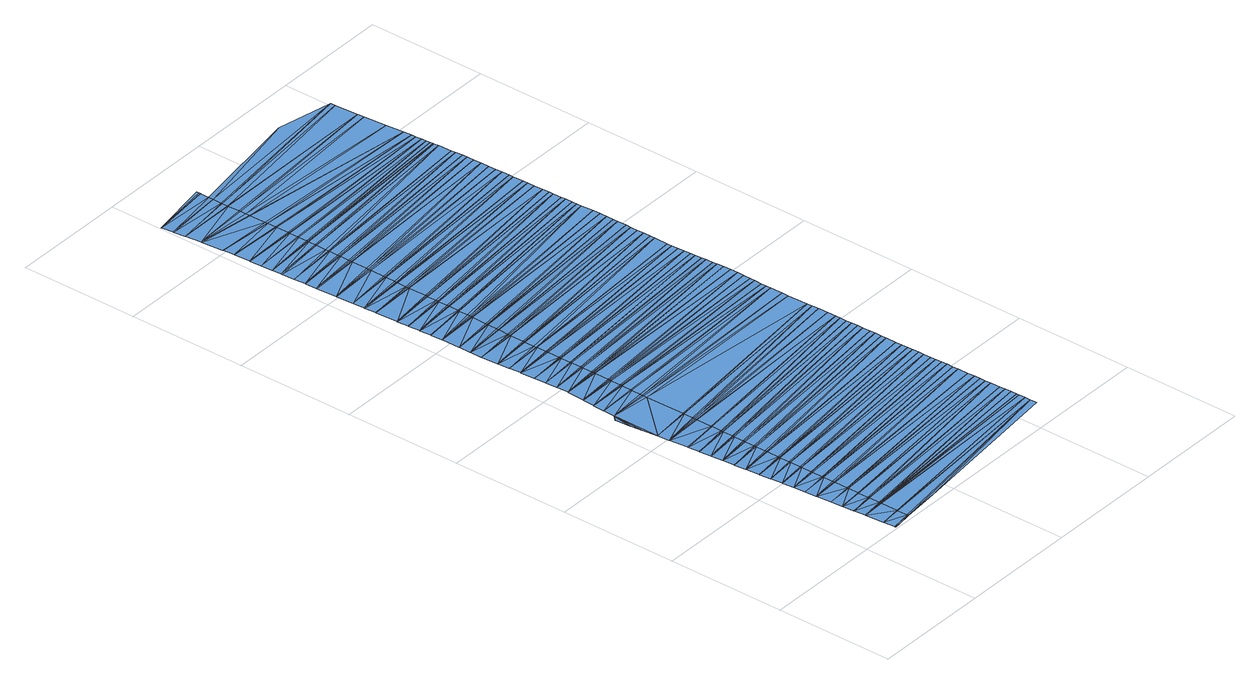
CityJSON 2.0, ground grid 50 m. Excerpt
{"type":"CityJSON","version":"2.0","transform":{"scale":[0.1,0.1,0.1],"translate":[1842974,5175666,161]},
"CityObjects":{
"waterbody1":{"type":"WaterBody","attributes":{"class":"unknow","usage":"unknow"},"geometry":[{"type":"MultiSurface","lod":"3","boundaries":[[[0,1,2]],[[3,0,2]],[[4,3,5]],[[3,2,6]],[[7,4,8]],[[9,7,10]],[[3,6,5]],[[2,11,6]],[[4,5,12]],[[13,9,14]],[[4,12,8]],[[7,8,10]],[[15,13,16]],[[17,15,18]],[[19,17,20]],[[9,10,21]],[[9,21,14]],[[13,14,22]],[[13,22,23]],[[13,23,24]],[[13,24,16]],[[25,19,26]],[[15,16,27]],[[28,25,29]],[[15,27,18]],[[17,18,30]],[[31,28,32]],[[17,30,20]],[[33,31,34]],[[35,19,20]],[[19,35,26]],[[25,26,36]],[[37,33,38]],[[25,36,29]],[[32,28,29]],[[39,37,40]],[[31,32,41]],[[31,41,34]],[[42,39,43]],[[44,42,45]],[[33,34,46]],[[47,44,48]],[[33,46,38]],[[37,38,49]],[[37,49,50]],[[6,11,51]],[[37,50,40]],[[52,47,53]],[[54,52,55]],[[39,40,43]],[[42,43,56]],[[42,56,45]],[[57,54,58]],[[59,57,60]],[[44,45,61]],[[44,61,48]],[[47,48,62]],[[47,62,63]],[[64,59,65]],[[47,63,53]],[[66,64,67]],[[68,66,69]],[[52,53,55]],[[54,55,70]],[[54,70,71]],[[54,71,58]],[[72,68,73]],[[60,57,58]],[[59,60,74]],[[59,74,75]],[[65,59,75]],[[76,72,77]],[[78,76,79]],[[80,78,81]],[[64,65,67]],[[66,67,82]],[[66,82,69]],[[83,80,84]],[[68,69,85]],[[68,85,73]],[[72,73,86]],[[87,83,88]],[[72,86,89]],[[90,87,91]],[[72,89,77]],[[92,93,94]],[[76,77,79]],[[95,92,94]],[[96,90,97]],[[78,79,98]],[[78,98,81]],[[99,95,94]],[[100,96,101]],[[102,99,94]],[[103,100,104]],[[105,102,106]],[[80,81,107]],[[108,105,106]],[[80,107,84]],[[83,84,109]],[[106,102,94]],[[83,109,110]],[[111,103,112]],[[113,111,114]],[[83,110,88]],[[87,88,91]],[[90,91,115]],[[90,115,116]],[[117,113,118]],[[90,116,97]],[[96,97,101]],[[100,101,119]],[[100,119,104]],[[120,117,121]],[[93,120,122]],[[103,104,123]],[[103,123,112]],[[111,112,114]],[[113,114,124]],[[113,124,118]],[[117,118,125]],[[117,125,126]],[[117,126,127]],[[117,127,121]],[[94,93,128]],[[120,121,122]],[[93,122,129]],[[93,129,128]],[[130,94,131]],[[132,130,133]],[[134,132,135]],[[136,134,137]],[[94,128,138]],[[94,138,139]],[[94,139,140]],[[141,136,142]],[[143,141,144]],[[94,140,131]],[[130,131,133]],[[132,133,145]],[[132,145,135]],[[146,143,147]],[[134,135,137]],[[136,137,148]],[[149,146,150]],[[136,148,151]],[[136,151,142]],[[152,149,153]],[[141,142,144]],[[143,144,154]],[[155,152,156]],[[143,154,157]],[[143,157,158]],[[159,155,160]],[[143,158,147]],[[161,159,162]],[[146,147,150]],[[163,149,150]],[[164,161,165]],[[149,163,166]],[[149,166,167]],[[168,164,169]],[[153,149,167]],[[170,168,171]],[[152,153,156]],[[155,156,172]],[[155,172,173]],[[174,170,175]],[[155,173,160]],[[159,160,162]],[[161,162,176]],[[161,176,177]],[[178,174,179]],[[180,178,181]],[[161,177,165]],[[182,180,183]],[[164,165,169]],[[168,169,184]],[[168,184,171]],[[5,6,185]],[[186,182,187]],[[12,5,185]],[[8,12,185]],[[10,8,188]],[[170,171,189]],[[170,189,175]],[[21,10,188]],[[174,175,190]],[[191,186,192]],[[174,190,193]],[[14,21,188]],[[194,191,195]],[[174,193,179]],[[22,14,196]],[[197,194,198]],[[23,22,199]],[[178,179,181]],[[180,181,200]],[[24,23,201]],[[180,200,183]],[[16,24,202]],[[203,197,204]],[[27,16,202]],[[6,51,185]],[[18,27,202]],[[182,183,205]],[[30,18,206]],[[182,205,187]],[[186,187,207]],[[208,203,209]],[[186,207,210]],[[211,208,212]],[[20,30,213]],[[35,20,213]],[[186,210,192]],[[26,35,213]],[[36,26,214]],[[215,211,216]],[[195,191,192]],[[29,36,214]],[[194,195,217]],[[198,194,217]],[[32,29,214]],[[218,215,219]],[[41,32,220]],[[34,41,221]],[[197,198,222]],[[197,222,204]],[[46,34,221]],[[203,204,223]],[[203,223,224]],[[225,218,226]],[[38,46,221]],[[227,225,228]],[[203,224,209]],[[229,227,230]],[[49,38,231]],[[208,209,212]],[[211,212,232]],[[50,49,233]],[[211,232,234]],[[235,229,236]],[[40,50,233]],[[43,40,233]],[[211,234,216]],[[56,43,237]],[[238,235,239]],[[45,56,240]],[[241,238,242]],[[61,45,240]],[[215,216,219]],[[243,241,244]],[[218,219,245]],[[48,61,240]],[[218,245,246]],[[218,246,247]],[[62,48,248]],[[226,218,247]],[[63,62,249]],[[250,243,251]],[[53,63,249]],[[55,53,249]],[[225,226,228]],[[227,228,230]],[[70,55,252]],[[71,70,253]],[[229,230,254]],[[255,250,256]],[[58,71,253]],[[229,254,236]],[[257,235,236]],[[60,58,253]],[[235,257,258]],[[259,255,260]],[[74,60,261]],[[235,258,239]],[[262,259,263]],[[75,74,264]],[[65,75,264]],[[238,239,242]],[[241,242,265]],[[67,65,264]],[[244,241,265]],[[266,262,267]],[[82,67,268]],[[69,82,269]],[[243,244,270]],[[85,69,269]],[[243,270,251]],[[271,266,272]],[[250,251,273]],[[250,273,274]],[[73,85,269]],[[275,271,276]],[[86,73,277]],[[89,86,278]],[[250,274,256]],[[77,89,278]],[[279,275,280]],[[79,77,278]],[[281,279,282]],[[98,79,283]],[[255,256,260]],[[259,260,284]],[[81,98,285]],[[259,284,263]],[[107,81,285]],[[84,107,285]],[[262,263,286]],[[109,84,287]],[[262,286,267]],[[288,281,289]],[[266,267,290]],[[266,290,291]],[[110,109,292]],[[293,288,294]],[[88,110,292]],[[266,291,272]],[[91,88,292]],[[188,8,185]],[[115,91,295]],[[271,272,276]],[[275,276,296]],[[275,296,297]],[[298,293,299]],[[116,115,300]],[[301,298,302]],[[97,116,300]],[[196,14,188]],[[101,97,300]],[[275,297,280]],[[199,22,196]],[[119,101,303]],[[201,23,199]],[[304,301,305]],[[104,119,306]],[[307,304,308]],[[282,279,280]],[[123,104,306]],[[281,282,309]],[[202,24,201]],[[281,309,310]],[[311,281,310]],[[112,123,306]],[[312,307,313]],[[114,112,314]],[[185,51,315]],[[289,281,311]],[[206,18,202]],[[124,114,314]],[[316,312,317]],[[213,30,206]],[[118,124,314]],[[125,118,318]],[[319,316,320]],[[288,289,294]],[[321,319,322]],[[293,294,323]],[[214,26,213]],[[293,323,324]],[[126,125,325]],[[293,324,299]],[[127,126,326]],[[327,321,328]],[[220,32,214]],[[121,127,326]],[[329,327,330]],[[298,299,302]],[[122,121,326]],[[301,302,331]],[[221,41,220]],[[301,331,332]],[[129,122,333]],[[334,329,335]],[[301,332,305]],[[231,38,221]],[[336,334,337]],[[304,305,308]],[[338,307,308]],[[128,129,333]],[[307,338,313]],[[233,49,231]],[[339,336,340]],[[312,313,341]],[[342,339,343]],[[237,43,233]],[[312,341,317]],[[316,317,344]],[[240,56,237]],[[316,344,320]],[[345,342,346]],[[347,345,348]],[[322,319,320]],[[321,322,349]],[[138,128,350]],[[321,349,351]],[[321,351,352]],[[248,48,240]],[[139,138,353]],[[354,347,355]],[[249,62,248]],[[321,352,328]],[[327,328,330]],[[140,139,356]],[[329,330,357]],[[252,55,249]],[[131,140,356]],[[329,357,335]],[[133,131,356]],[[253,70,252]],[[358,354,359]],[[145,133,360]],[[334,335,337]],[[135,145,360]],[[336,337,361]],[[137,135,360]],[[261,60,253]],[[148,137,362]],[[336,361,340]],[[264,74,261]],[[151,148,363]],[[142,151,363]],[[364,358,365]],[[343,339,340]],[[144,142,363]],[[268,67,264]],[[342,343,366]],[[367,364,368]],[[154,144,369]],[[269,82,268]],[[342,366,346]],[[157,154,370]],[[371,367,372]],[[345,346,348]],[[158,157,373]],[[347,348,355]],[[277,73,269]],[[374,371,375]],[[147,158,373]],[[376,374,377]],[[278,86,277]],[[150,147,373]],[[163,150,378]],[[379,376,380]],[[354,355,381]],[[166,163,382]],[[283,79,278]],[[354,381,359]],[[167,166,383]],[[384,358,359]],[[285,98,283]],[[153,167,383]],[[156,153,383]],[[358,384,385]],[[172,156,386]],[[358,385,387]],[[287,84,285]],[[173,172,388]],[[292,109,287]],[[160,173,388]],[[358,387,365]],[[162,160,388]],[[176,162,389]],[[295,91,292]],[[364,365,368]],[[177,176,390]],[[367,368,391]],[[300,115,295]],[[165,177,390]],[[367,391,372]],[[169,165,390]],[[392,371,372]],[[184,169,393]],[[303,101,300]],[[171,184,394]],[[371,392,375]],[[306,119,303]],[[374,375,377]],[[189,171,394]],[[175,189,394]],[[314,112,306]],[[190,175,395]],[[376,377,396]],[[376,396,380]],[[379,380,397]],[[193,190,398]],[[379,397,399]],[[179,193,398]],[[318,118,314]],[[181,179,398]],[[200,181,400]],[[325,125,318]],[[183,200,401]],[[326,126,325]],[[205,183,401]],[[187,205,401]],[[207,187,402]],[[333,122,326]],[[210,207,403]],[[192,210,403]],[[195,192,403]],[[217,195,404]],[[198,217,405]],[[350,128,333]],[[222,198,405]],[[204,222,405]],[[223,204,406]],[[353,138,350]],[[224,223,407]],[[209,224,407]],[[212,209,407]],[[356,139,353]],[[232,212,408]],[[234,232,409]],[[216,234,409]],[[360,133,356]],[[219,216,409]],[[362,137,360]],[[245,219,410]],[[363,148,362]],[[246,245,411]],[[369,144,363]],[[247,246,412]],[[226,247,412]],[[370,154,369]],[[228,226,412]],[[230,228,413]],[[373,157,370]],[[254,230,413]],[[236,254,413]],[[257,236,414]],[[378,150,373]],[[258,257,415]],[[239,258,415]],[[382,163,378]],[[242,239,415]],[[265,242,416]],[[383,166,382]],[[244,265,417]],[[270,244,417]],[[386,156,383]],[[251,270,417]],[[273,251,418]],[[388,172,386]],[[274,273,419]],[[389,162,388]],[[256,274,419]],[[390,176,389]],[[260,256,419]],[[284,260,420]],[[393,169,390]],[[263,284,421]],[[394,184,393]],[[286,263,421]],[[267,286,421]],[[290,267,422]],[[395,175,394]],[[398,190,395]],[[291,290,423]],[[272,291,423]],[[276,272,423]],[[400,181,398]],[[296,276,424]],[[297,296,425]],[[401,200,400]],[[280,297,425]],[[282,280,425]],[[309,282,426]],[[402,187,401]],[[310,309,427]],[[403,207,402]],[[311,310,428]],[[404,195,403]],[[289,311,428]],[[294,289,428]],[[405,217,404]],[[323,294,429]],[[406,204,405]],[[324,323,430]],[[299,324,430]],[[407,223,406]],[[302,299,430]],[[331,302,431]],[[332,331,432]],[[408,212,407]],[[305,332,432]],[[308,305,432]],[[409,232,408]],[[338,308,433]],[[313,338,434]],[[410,219,409]],[[341,313,434]],[[317,341,434]],[[411,245,410]],[[344,317,435]],[[320,344,435]],[[322,320,435]],[[349,322,436]],[[412,246,411]],[[351,349,437]],[[352,351,438]],[[377,375,439]],[[328,352,438]],[[330,328,438]],[[357,330,440]],[[413,228,412]],[[335,357,440]],[[337,335,440]],[[414,236,413]],[[361,337,441]],[[415,257,414]],[[340,361,441]],[[343,340,441]],[[366,343,442]],[[416,242,415]],[[346,366,442]],[[348,346,442]],[[417,265,416]],[[355,348,443]],[[381,355,443]],[[418,251,417]],[[359,381,443]],[[419,273,418]],[[384,359,444]],[[420,260,419]],[[421,284,420]],[[385,384,445]],[[422,267,421]],[[387,385,446]],[[365,387,446]],[[423,290,422]],[[368,365,446]],[[424,276,423]],[[391,368,447]],[[425,296,424]],[[372,391,448]],[[392,372,448]],[[375,392,448]],[[426,282,425]],[[427,309,426]],[[428,310,427]],[[429,294,428]],[[430,323,429]],[[431,302,430]],[[432,331,431]],[[433,308,432]],[[434,338,433]],[[435,317,434]],[[436,322,435]],[[437,349,436]],[[438,351,437]],[[440,330,438]],[[441,337,440]],[[442,343,441]],[[443,348,442]],[[444,359,443]],[[439,375,448]],[[445,384,444]],[[446,385,445]],[[447,368,446]],[[448,391,447]],[[449,431,430]]],"semantics":{"surfaces":[{"type":"WaterSurface"}],"values":[0,0,0,0,0,0,0,0,0,0,0,0,0,0,0,0,0,0,0,0,0,0,0,0,0,0,0,0,0,0,0,0,0,0,0,0,0,0,0,0,0,0,0,0,0,0,0,0,0,0,0,0,0,0,0,0,0,0,0,0,0,0,0,0,0,0,0,0,0,0,0,0,0,0,0,0,0,0,0,0,0,0,0,0,0,0,0,0,0,0,0,0,0,0,0,0,0,0,0,0,0,0,0,0,0,0,0,0,0,0,0,0,0,0,0,0,0,0,0,0,0,0,0,0,0,0,0,0,0,0,0,0,0,0,0,0,0,0,0,0,0,0,0,0,0,0,0,0,0,0,0,0,0,0,0,0,0,0,0,0,0,0,0,0,0,0,0,0,0,0,0,0,0,0,0,0,0,0,0,0,0,0,0,0,0,0,0,0,0,0,0,0,0,0,0,0,0,0,0,0,0,0,0,0,0,0,0,0,0,0,0,0,0,0,0,0,0,0,0,0,0,0,0,0,0,0,0,0,0,0,0,0,0,0,0,0,0,0,0,0,0,0,0,0,0,0,0,0,0,0,0,0,0,0,0,0,0,0,0,0,0,0,0,0,0,0,0,0,0,0,0,0,0,0,0,0,0,0,0,0,0,0,0,0,0,0,0,0,0,0,0,0,0,0,0,0,0,0,0,0,0,0,0,0,0,0,0,0,0,0,0,0,0,0,0,0,0,0,0,0,0,0,0,0,0,0,0,0,0,0,0,0,0,0,0,0,0,0,0,0,0,0,0,0,0,0,0,0,0,0,0,0,0,0,0,0,0,0,0,0,0,0,0,0,0,0,0,0,0,0,0,0,0,0,0,0,0,0,0,0,0,0,0,0,0,0,0,0,0,0,0,0,0,0,0,0,0,0,0,0,0,0,0,0,0,0,0,0,0,0,0,0,0,0,0,0,0,0,0,0,0,0,0,0,0,0,0,0,0,0,0,0,0,0,0,0,0,0,0,0,0,0,0,0,0,0,0,0,0,0,0,0,0,0,0,0,0,0,0,0,0,0,0,0,0,0,0,0,0,0,0,0,0,0,0,0,0,0,0,0,0,0,0,0,0,0,0,0,0,0,0,0,0,0,0,0,0,0,0,0,0,0,0,0,0,0,0,0,0,0,0,0,0,0,0,0,0,0,0,0,0,0,0,0,0,0,0,0,0,0,0,0,0,0,0,0,0,0,0,0,0,0,0,0,0,0,0,0,0,0,0,0,0,0,0,0,0,0,0,0,0,0,0,0,0,0,0,0,0,0,0,0,0,0,0,0,0,0,0,0,0,0,0,0,0,0,0,0,0,0,0,0,0,0,0,0,0,0,0,0,0,0,0,0,0,0,0,0,0,0,0,0,0,0,0,0,0,0,0,0,0,0,0,0,0,0,0,0,0,0,0,0,0,0,0,0,0,0,0,0,0,0,0,0,0,0,0,0,0,0,0,0,0,0,0,0,0,0,0,0,0,0]}}]}
},
"vertices":[
[174,7,11],[174,3,11],[198,6,11],[174,9,11],[170,57,11],[260,20,11],[260,16,11],[170,58,11],[260,66,11],[165,136,11],[260,68,11],[260,13,11],[260,64,11],[164,139,11],[260,141,11],[161,187,10],[260,150,11],[161,188,10],[260,195,11],[158,237,10],[260,202,11],[260,138,11],[260,143,11],[260,145,11],[260,147,11],[157,238,10],[260,247,10],[260,194,11],[154,287,10],[260,293,10],[260,197,11],[154,288,10],[260,294,10],[149,351,9],[260,300,10],[260,245,10],[260,249,10],[149,353,9],[260,357,10],[146,401,9],[260,409,9],[260,297,10],[146,402,9],[260,410,9],[142,451,9],[260,416,9],[260,355,10],[142,452,9],[260,460,9],[260,360,10],[260,366,10],[419,30,11],[138,501,9],[260,509,9],[138,502,9],[260,510,9],[260,413,9],[134,551,9],[260,560,9],[134,552,9],[260,561,9],[260,459,9],[260,463,9],[260,466,9],[130,600,8],[260,610,9],[130,602,8],[260,611,9],[125,659,8],[260,618,9],[260,513,9],[260,517,9],[125,661,8],[260,669,9],[260,564,9],[260,568,9],[120,709,8],[260,721,9],[120,711,8],[260,722,9],[116,759,9],[260,730,9],[260,614,9],[116,761,9],[260,773,9],[260,668,9],[260,673,9],[112,809,9],[260,822,9],[260,679,9],[111,811,9],[260,824,9],[84,1105,9],[90,1042,9],[93,1246,8],[84,1107,9],[107,861,9],[260,875,9],[260,726,9],[79,1155,9],[107,863,9],[260,876,9],[79,1157,9],[103,911,9],[260,884,10],[73,1223,9],[92,1245,8],[260,771,9],[73,1225,9],[260,776,9],[260,781,9],[103,913,9],[260,926,10],[96,990,9],[260,930,10],[260,827,9],[260,831,9],[95,992,9],[260,997,10],[260,880,9],[91,1041,9],[260,1055,10],[260,1057,10],[260,925,10],[260,995,10],[260,1003,10],[260,1010,10],[260,1015,10],[260,1230,8],[260,1060,10],[96,1294,8],[260,1298,9],[96,1296,8],[260,1299,9],[99,1344,8],[260,1343,9],[99,1346,8],[260,1344,9],[260,1244,8],[260,1249,8],[260,1258,9],[102,1394,9],[260,1393,10],[102,1396,9],[260,1394,10],[260,1303,9],[107,1469,9],[260,1468,11],[260,1348,9],[107,1471,9],[260,1470,11],[260,1353,9],[105,1520,9],[260,1526,10],[260,1398,10],[105,1521,9],[260,1527,10],[260,1402,10],[260,1407,10],[103,1570,8],[260,1576,10],[103,1571,8],[260,1577,10],[260,1475,11],[101,1620,8],[260,1626,9],[260,1480,10],[260,1485,10],[100,1621,8],[260,1627,9],[98,1682,8],[260,1635,9],[260,1531,10],[260,1535,10],[98,1684,8],[260,1688,9],[260,1581,10],[260,1585,9],[95,1732,7],[260,1738,8],[95,1734,7],[260,1739,8],[92,1782,6],[260,1752,8],[260,1631,9],[1113,136,12],[92,1784,6],[260,1794,8],[1112,160,12],[260,1686,9],[260,1692,9],[88,1855,6],[260,1861,7],[260,1697,8],[87,1857,6],[260,1863,7],[1111,186,12],[85,1905,8],[260,1874,7],[1111,198,12],[260,1742,8],[1110,224,12],[1110,251,12],[85,1907,8],[260,1915,9],[260,1792,8],[1109,275,12],[260,1797,8],[83,1955,9],[260,1965,11],[260,1802,8],[83,1957,9],[260,1966,11],[1108,317,12],[1107,340,11],[79,2030,12],[260,2035,13],[260,1868,7],[79,2032,12],[260,2038,13],[1107,364,11],[1106,390,11],[260,1914,9],[260,1918,9],[260,1925,9],[76,2081,13],[260,2098,13],[76,2082,13],[260,2100,13],[73,2131,13],[260,2104,13],[1105,420,11],[260,1970,11],[1104,465,11],[260,1975,11],[73,2132,13],[260,2144,14],[1103,488,11],[70,2180,13],[260,2193,14],[1103,515,11],[70,2182,13],[260,2194,14],[67,2230,13],[260,2205,14],[260,2043,13],[260,2049,13],[260,2059,13],[1102,538,11],[1101,565,11],[67,2232,13],[260,2246,14],[1101,588,11],[1100,620,11],[260,2143,14],[62,2324,14],[260,2330,14],[260,2148,14],[260,2154,14],[62,2327,14],[260,2332,14],[1099,643,11],[59,2375,14],[260,2346,14],[1098,670,11],[260,2198,14],[59,2377,14],[260,2386,15],[1098,693,11],[1097,720,11],[260,2244,14],[56,2425,15],[260,2438,15],[260,2250,14],[260,2255,14],[56,2427,15],[260,2439,15],[1096,747,11],[1095,791,12],[51,2498,16],[260,2506,16],[51,2500,16],[260,2508,16],[1095,813,12],[260,2340,14],[1094,841,12],[260,2384,15],[1093,863,12],[47,2585,16],[260,2595,16],[260,2390,15],[260,2399,15],[1092,897,12],[46,2589,16],[260,2598,16],[1092,920,12],[260,2443,15],[260,2449,15],[44,2637,17],[260,2649,16],[1091,948,12],[44,2639,17],[260,2651,16],[1090,971,12],[41,2687,17],[260,2699,17],[1090,999,13],[41,2688,17],[260,2701,17],[260,2514,16],[260,2520,16],[260,2528,16],[38,2742,17],[260,2717,17],[1089,1021,13],[1113,108,12],[38,2745,17],[260,2761,17],[1088,1056,13],[36,2784,17],[260,2797,17],[36,2785,17],[260,2798,17],[260,2605,16],[260,2611,16],[1087,1098,13],[1086,1127,13],[33,2834,17],[260,2843,17],[33,2835,17],[260,2844,17],[260,2655,16],[260,2662,16],[1086,1149,13],[31,2883,17],[260,2886,17],[31,2885,17],[260,2887,17],[260,2705,17],[28,2953,17],[260,2945,17],[260,2760,17],[28,2955,17],[260,2947,17],[260,2766,17],[25,3003,16],[260,2988,16],[24,3005,16],[260,2989,16],[260,2799,17],[1083,1236,12],[260,2801,17],[260,2805,17],[1083,1264,12],[19,3098,15],[260,2998,16],[1081,1316,14],[260,2848,17],[19,3101,15],[260,3070,15],[1081,1337,14],[260,2893,17],[1080,1359,14],[1079,1387,16],[15,3170,12],[260,3171,13],[260,2951,17],[14,3172,12],[260,3172,13],[1079,1408,16],[1078,1437,17],[8,3220,12],[260,3202,13],[1077,1466,18],[7,3222,13],[260,3240,13],[1,3269,13],[260,3261,14],[1077,1497,19],[0,3271,13],[260,3299,14],[260,3068,15],[1076,1529,18],[1075,1558,17],[260,3089,15],[260,3112,15],[1074,1579,16],[260,3119,15],[1074,1608,16],[1073,1629,15],[1072,1658,14],[260,3197,13],[260,3239,13],[1072,1679,14],[1071,1708,13],[1070,1735,13],[260,3297,14],[260,3304,14],[1069,1764,12],[260,3316,14],[1069,1785,12],[1067,1841,14],[1067,1862,14],[1066,1892,15],[1065,1922,15],[1064,1951,16],[1064,1972,17],[1063,2010,16],[1062,2030,17],[1062,2060,17],[1061,2091,18],[1060,2121,18],[1058,2176,17],[1058,2196,17],[1057,2216,17],[1057,2246,17],[1056,2266,17],[1055,2302,16],[1055,2321,16],[1054,2352,16],[1053,2389,16],[1052,2420,16],[1052,2439,16],[1050,2485,15],[1050,2504,16],[1049,2535,15],[1048,2563,16],[1047,2595,16],[1046,2630,16],[1046,2664,16],[1045,2695,16],[1044,2714,16],[1042,2745,16],[1040,2763,16],[1036,2820,16],[1035,2841,16],[1035,2844,16],[1034,2856,16],[1033,2874,16],[762,3340,16],[1031,2893,16],[1029,2919,16],[1028,2937,16],[1026,2973,15],[1020,3049,15],[1013,3146,15],[1011,3174,14],[1004,3273,16],[1003,3293,16],[1044,2707,16]
]}
